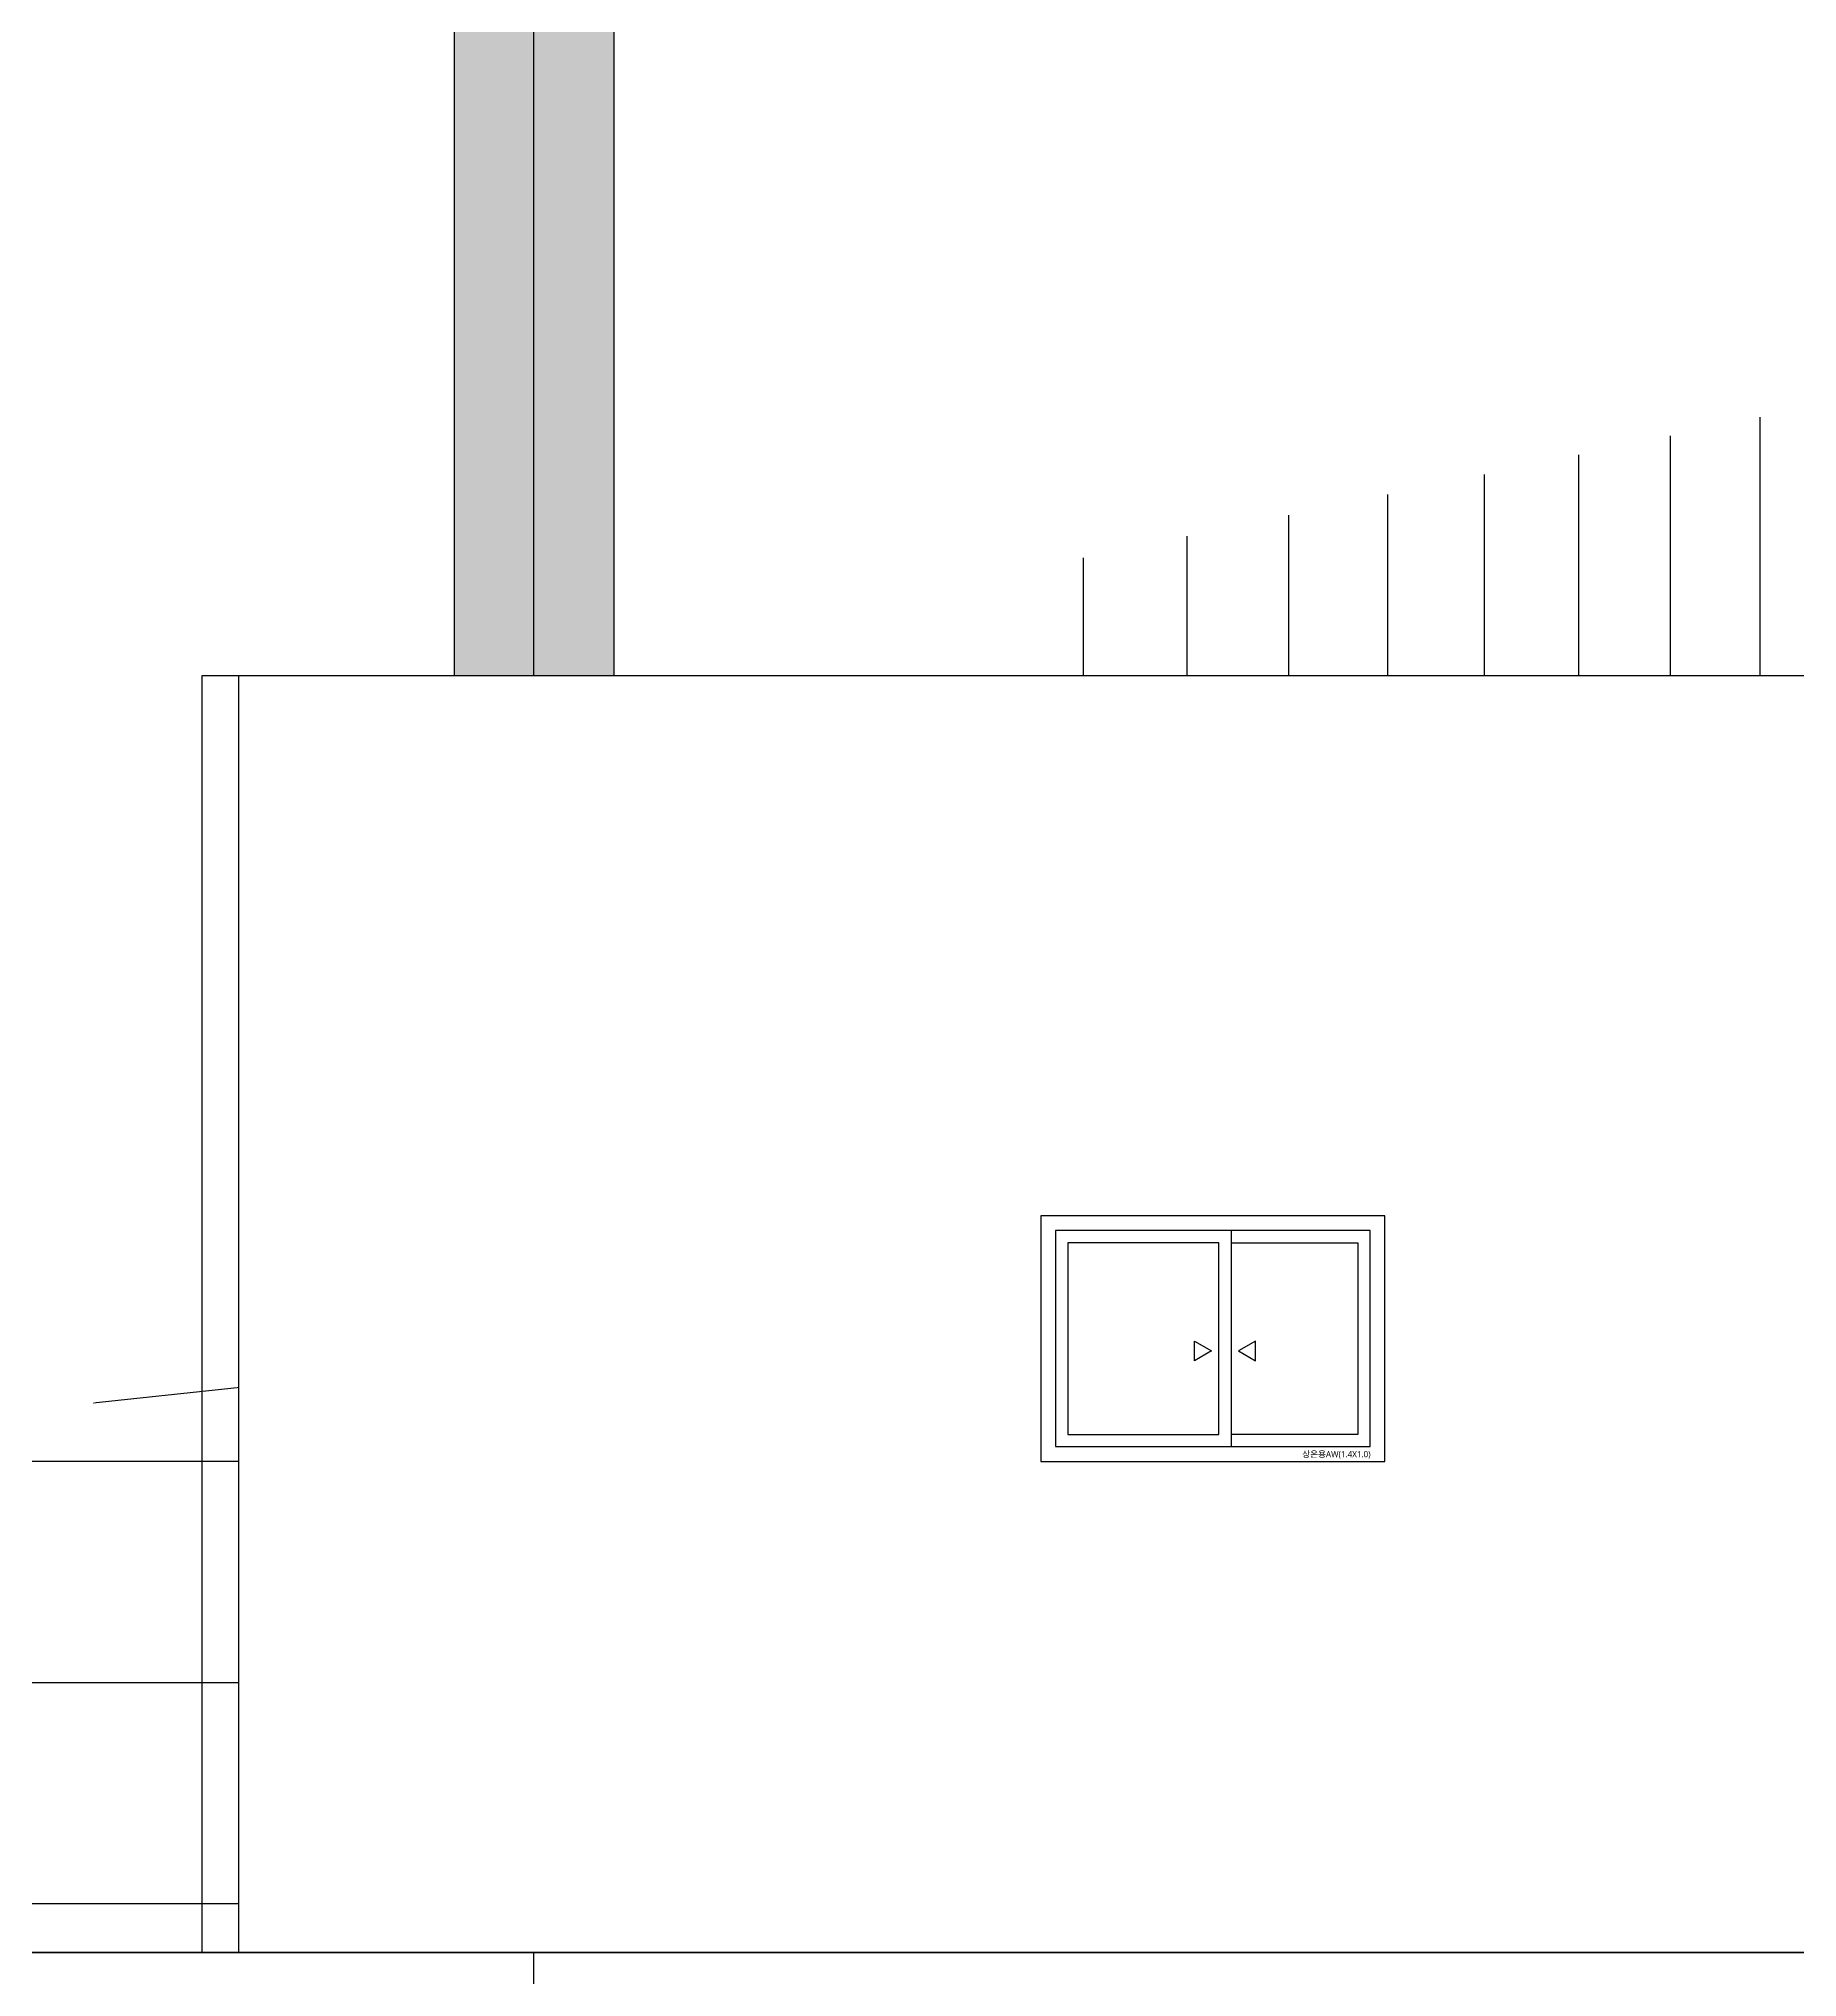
# Model space of a CAD drawing. Header units: millimetres. Extents: x 37653813 to 38677796, y 586285 to 874285.
# Drawn here: x 37942436 to 37949594, y 639234 to 647126 of the extents above; entities that cross this region are included whole.
import ezdxf

# ---------------------------------------------------------------- set-up
doc = ezdxf.new("R2010")
doc.units = ezdxf.units.MM
doc.header["$LTSCALE"] = 1000
doc.header["$MEASUREMENT"] = 0
doc.layers.get('0').update_dxf_attribs({"linetype": 'CONTINUOUS'})
doc.layers.get('Defpoints').update_dxf_attribs({"color": 161, "linetype": 'CONTINUOUS'})
for name, color, linetype in [('cen', 1, 'CONTINUOUS'), ('ELE-3', 7, 'CONTINUOUS'), ('ELE-5', 5, 'CONTINUOUS'), ('HAT-251', 251, 'CONTINUOUS'), ('LAND-2', 4, 'CONTINUOUS'), ('RAMP-ELE2', 4, 'CONTINUOUS'), ('TEXT', 3, 'CONTINUOUS'), ('WID', 4, 'CONTINUOUS'), ('WIN-G', 252, 'CONTINUOUS'), ('먹-적색(가로선) 26', 26, 'CONTINUOUS')]:
    doc.layers.add(name, color=color, linetype=linetype)
doc.styles.add('나눔바른고딕', font='NanumBarunGothic.ttf')

# ---------------------------------------------------------------- blocks, each defined once
blk = doc.blocks.new('SDFSDFSDFSDFSF')
at = {"layer": 'cen', "ltscale": 0.1}
blk.add_line((37931851.5, 613334.4), (37931851.5, 700227.2), dxfattribs=at)
at = {"layer": 'cen', "ltscale": 5}
blk.add_line((37713234.7, 640434.4), (37984418.7, 640434.4), dxfattribs=at)
blk = doc.blocks.new('sdjnfksjdfsdf')
at = {"ltscale": 0.1}
blk.add_wipeout([(37909660.2, 566574.4), (37967057.1, 566574.4), (37967057.1, 566374.4), (37909660.2, 566374.4)], dxfattribs=at)
at = {"layer": 'LAND-2', "ltscale": 0.1}
blk.add_lwpolyline([(37909660.2, 566574.4), (37967057.1, 566574.4)], dxfattribs=at)
blk = doc.blocks.new('sdfasf')
at = {"ltscale": 0.1}
blk.add_line((47325, 0), (-3449.6, 0), dxfattribs=at)
at = {"layer": 'RAMP-ELE2'}
blk.add_line((500, 2921.7), (47500, 6950.8), dxfattribs=at)
at = {"layer": 'RAMP-ELE2', "ltscale": 0.1}
for p, q in [((24460.1, 3257.2), (47200, 5550.8)), ((22205.8, 2238.8), (47200, 4903.1))]:
    blk.add_line(p, q, dxfattribs=at)
blk.add_wipeout([(47200, 5550.8), (24460.1, 3257.2), (26276.5, 3722.5), (35000, 5490.1), (35000, 4903.1), (35300, 4903.1), (35300, 5550.8)]).dxf.layer = 'RAMP-ELE2'
at = {"layer": 'RAMP-ELE2'}
for p, q in [((35000, 6950.8), (13000, 2921.7)), ((35000, 5957.1), (13000, 321.7))]:
    blk.add_line(p, q, dxfattribs=at)
blk.add_wipeout([(13000, 2921.7), (13000, 321.7), (35000, 4903.1), (35000, 7503.1)]).dxf.layer = 'RAMP-ELE2'
at = {"layer": 'HAT-251', "ltscale": 0.1}
h = blk.add_hatch(color=256, dxfattribs=at)
h.dxf.hatch_style = 1
h.paths.add_polyline_path([(23677, 8800), (23677, 0), (24327, 0), (24327, 8800)])
at = {"layer": 'ELE-3', "ltscale": 1000}
for points in [[(24327, 0), (24327, 8800), (23677, 8800)], [(23677, 0), (23677, 8800), (23677, 8800)]]:
    blk.add_lwpolyline(points, dxfattribs=at)
at = {"layer": 'HAT-251', "ltscale": 0.1}
for p, q in [((28990, 6251.5), (28990, 3651.5)), ((28626, 6175.7), (28626, 3575.7)), ((28252.2, 6097.9), (28252.2, 3497.9)), ((27868.6, 6018), (27868.6, 3418)), ((27475.2, 5936.1), (27475.2, 3336.1)), ((27071.9, 5852.1), (27071.9, 3252.1)), ((26658.7, 5766.1), (26658.7, 3166.1)), ((26235.8, 5678), (26235.8, 3078))]:
    blk.add_line(p, q, dxfattribs=at)
blk.add_wipeout([(24000, 11400), (24000, 8800), (47500, 6509.3), (47500, 9109.3)]).dxf.layer = 'RAMP-ELE2'
blk = doc.blocks.new('DSFAF')
at = {"ltscale": 1000}
blk.add_wipeout([(100, 0), (1500, 0), (1500, 1000), (100, 1000)], dxfattribs=at).dxf.layer = 'WID'
at = {"layer": 'WID', "ltscale": 1000}
blk.add_line((875, 940), (875, 60), dxfattribs=at)
for points in [[(100, 0), (1500, 0), (1500, 1000), (100, 1000)], [(160, 60), (1440, 60), (1440, 940), (160, 940)]]:
    blk.add_lwpolyline(points, close=True, dxfattribs=at)
at = {"layer": 'WIN-G'}
for points in [[(825, 890), (210, 890), (210, 110), (825, 110)], [(725.7, 490), (795, 450), (725.7, 410)], [(974.3, 490), (905, 450), (974.3, 410)]]:
    blk.add_lwpolyline(points, close=True, dxfattribs=at)
blk.add_lwpolyline([(875, 890), (1390, 890), (1390, 110), (875, 110)], dxfattribs=at)
at = {"layer": 'Defpoints', "style": '나눔바른고딕'}
blk.add_text('상온용AW(1.4X1.0)', height=25, dxfattribs=at).set_placement((1164, 16.8))

msp = doc.modelspace()

# ---------------------------------------------------------------- linework, layer by layer
at = {"ltscale": 0.1}
msp.add_lwpolyline([(37725834.4, 639334.4), (37992945.1, 639334.4)], dxfattribs=at)
at = {"layer": '먹-적색(가로선) 26', "ltscale": 0.1}
msp.add_line((37994815.8, 641334.4), (37936955.8, 641334.4), dxfattribs=at)

# ---------------------------------------------------------------- next in the draw order: block references
msp.add_blockref('sdjnfksjdfsdf', (22091, 72960))

# ---------------------------------------------------------------- next in the draw order: block references
at = {"layer": 'RAMP-ELE2'}
msp.add_blockref('sdfasf', (37920451.1, 639334.4), dxfattribs=at)

# ---------------------------------------------------------------- next in the draw order: block references
msp.add_blockref('SDFSDFSDFSDFSF', (12599.7, 0))

# ---------------------------------------------------------------- next in the draw order: wipeouts: each hides what was drawn before it
at = {"ltscale": 0.1}
msp.add_wipeout([(37961301.1, 644534.4), (37943251.1, 644534.4), (37943251.1, 639334.4), (37961301.1, 639334.4)], dxfattribs=at).dxf.layer = 'HAT-251'

# ---------------------------------------------------------------- next in the draw order: linework, layer by layer
at = {"layer": 'ELE-5', "ltscale": 0.1}
for points in [[(37943101.1, 639334.4), (37943101.1, 644534.4), (37961301.1, 644534.4), (37961301.1, 639334.4)], [(37943251.1, 639334.4), (37943251.1, 644534.4), (37956699.4, 644534.4), (37956699.4, 639334.4), (37943251.1, 639334.4)]]:
    msp.add_lwpolyline(points, dxfattribs=at)

# ---------------------------------------------------------------- next in the draw order: block references
at = {"layer": 'TEXT'}
msp.add_blockref('DSFAF', (37946414.9, 641334.4), dxfattribs=at)

doc.saveas('drawing.dxf')
